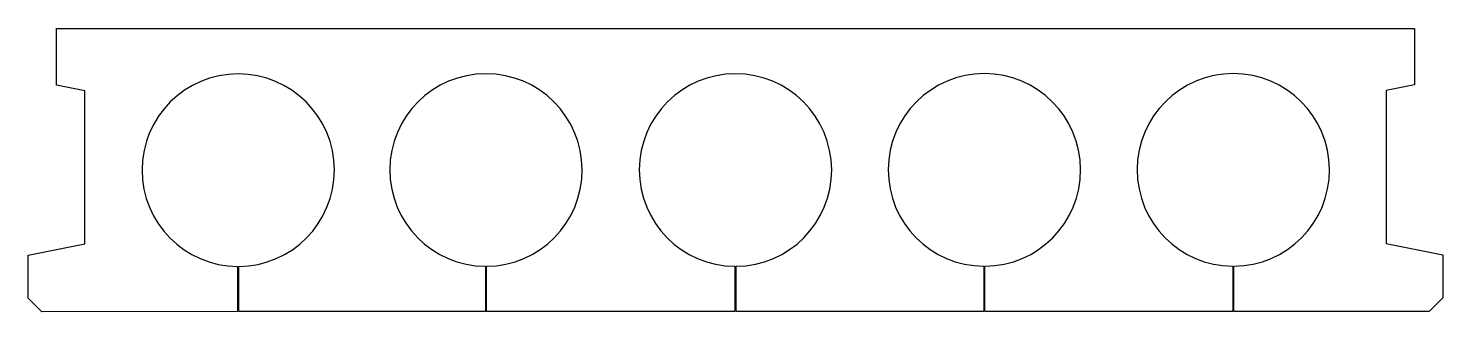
# Model space of a CAD drawing. Header units: millimetres. Extents: x 3725.44 to 3726.69, y 1753.68 to 1753.93.
import ezdxf

# ---------------------------------------------------------------- set-up
doc = ezdxf.new("R2010")
doc.units = ezdxf.units.MM
doc.linetypes.add('CONT_NUO', pattern=[0])
doc.layers.add('Eixos_05', color=5, linetype='CONT_NUO')

msp = doc.modelspace()

# ---------------------------------------------------------------- linework, layer by layer
at = {"layer": 'Eixos_05', "color": 3, "linetype": 'CONT_NUO', "lineweight": -3, "transparency": 33554687}
msp.add_line((3726.6611, 1753.9321), (3726.6611, 1753.9321), dxfattribs=at)
msp.add_lwpolyline([(3726.5016, 1753.6821), (3726.5016, 1753.7221, 0.002941), (3726.5016, 1753.7221, 340.046138), (3726.5006, 1753.7221), (3726.5006, 1753.6821), (3726.2816, 1753.6821), (3726.2816, 1753.7221, 0.002941), (3726.2816, 1753.7221, 340.046138), (3726.2806, 1753.7221), (3726.2806, 1753.6821), (3726.0616, 1753.682), (3726.0616, 1753.722, 0.002941), (3726.0616, 1753.722, 340.046138), (3726.0606, 1753.722), (3726.0606, 1753.682), (3725.8411, 1753.682), (3725.8411, 1753.722, 0.002941), (3725.8411, 1753.722, 340.046138), (3725.8401, 1753.722), (3725.8401, 1753.682), (3725.6221, 1753.682), (3725.6221, 1753.7219, 340.080314), (3725.6211, 1753.7219), (3725.6211, 1753.682), (3725.4481, 1753.6819), (3725.4361, 1753.6939), (3725.4361, 1753.7319), (3725.4861, 1753.7419), (3725.4861, 1753.8769), (3725.4611, 1753.8819), (3725.461, 1753.9319), (3726.6611, 1753.9321), (3726.6611, 1753.8821), (3726.6361, 1753.8771), (3726.6361, 1753.7421), (3726.6862, 1753.7321), (3726.6862, 1753.6941), (3726.6742, 1753.6821), (3726.5016, 1753.6821)], format="xyb", dxfattribs=at)

doc.saveas('drawing.dxf')
